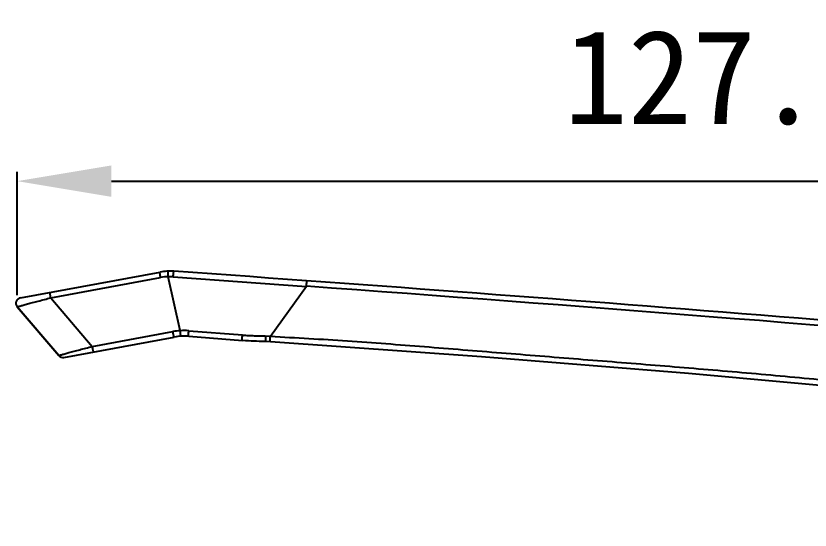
# Model space of a CAD drawing. Header units: millimetres. Extents: x 3553 to 4035, y 25961 to 26175.
# Drawn here: x 3556.5 to 3628.2, y 26116.7 to 26163.2 of the extents above; entities that cross this region are included whole.
import ezdxf

# ---------------------------------------------------------------- set-up
doc = ezdxf.new("R2010")
doc.units = ezdxf.units.MM
doc.styles.get("Standard").update_dxf_attribs({"font": ''})
doc.styles.get('Standard').set_extended_font_data('SimSun')
doc.dimstyles.new('副本 ISO-25-2bei', dxfattribs={"dimscale": 1.7, "dimtxt": 5, "dimasz": 5, "dimexe": 0.5, "dimexo": 0.625, "dimgap": 2, "dimtad": 1, "dimlfac": 0.0393, "dimdsep": 46, "dimtxsty": 'Standard', "dimcen": 2.5, "dimclrd": 1, "dimclre": 1, "dimclrt": 3, "dimadec": 0, "dimazin": 0, "dimtfac": 1, "dimtmove": 0, "dimatfit": 3, "dimfxl": 0, "dimarcsym": 0})

# ---------------------------------------------------------------- blocks, each defined once
blk = doc.blocks.new('*D15')
at = {"color": 1, "lineweight": -2, "transparency": 16777216}
for p, q in [((3556.58, 26137.947), (3556.58, 26149.089)), ((3684.198, 26117.779), (3684.198, 26149.089)), ((3565.08, 26148.239), (3675.698, 26148.239))]:
    blk.add_line(p, q, dxfattribs=at)
at = {"color": 1, "transparency": 16777216}
for points in [[(3565.08, 26149.656), (3565.08, 26146.823), (3556.58, 26148.239)], [(3675.698, 26149.656), (3675.698, 26146.823), (3684.198, 26148.239)]]:
    blk.add_solid(points, dxfattribs=at)
at = {"layer": 'Defpoints', "color": 0, "transparency": 16777216}
for p in [(3684.198, 26148.239), (3556.58, 26136.885), (3684.198, 26116.716)]:
    blk.add_point(p, dxfattribs=at)
at = {"color": 3, "transparency": 16777216, "insert": (3620.389, 26157.589), "char_height": 8.5, "attachment_point": 5}
blk.add_mtext('127.6', dxfattribs=at)

msp = doc.modelspace()

# ---------------------------------------------------------------- linework, layer by layer
at = {"color": 7, "linetype": 'Continuous'}
for p, q in [((3556.871, 26137.7), (3569.475, 26140.024)), ((3559.615, 26137.704), (3569.531, 26139.532)), ((3571.307, 26134.733), (3570.218, 26139.605)), ((3570.662, 26139.598), (3582.689, 26138.737)), ((3579.437, 26134.226), (3582.689, 26138.74)), ((3559.615, 26137.704), (3563.36, 26133.31)), ((3556.581, 26136.884), (3560.326, 26132.49)), ((3560.326, 26132.49), (3556.581, 26136.884)), ((3563.36, 26133.31), (3570.635, 26134.651)), ((3572.064, 26134.227), (3576.909, 26133.841)), ((3572.069, 26134.722), (3576.915, 26134.342)), ((3579.042, 26134.253), (3579.436, 26134.222)), ((3560.797, 26132.323), (3570.761, 26134.16)), ((3579.048, 26133.749), (3579.048, 26133.749)), ((3579.443, 26133.727), (3579.048, 26133.749))]:
    msp.add_line(p, q, dxfattribs=at)
for points in [[(3578.424, 26133.764), (3578.198, 26133.77), (3577.963, 26133.779), (3577.718, 26133.789), (3577.464, 26133.803), (3577.202, 26133.819), (3576.909, 26133.841)], [(3579.048, 26133.749), (3579.021, 26133.751), (3578.822, 26133.757), (3578.424, 26133.764)], [(3634.996, 26129.231), (3617.19, 26130.873), (3598.505, 26132.38), (3579.443, 26133.727)]]:
    msp.add_lwpolyline(points, dxfattribs=at)
for centre, radius, start, end in [((3570.382, 26135.107), 5, 85.99282, 100.44622), ((3176.476, 20512.116), 5641.77, 84.879011, 85.992817), ((3570.348, 26135.1), 4.507, 91.64978, 100.43972), ((3570.347, 26135.104), 4.503, 85.99452, 91.64158), ((3177.559, 20526.662), 5626.682, 85.128127, 85.871034), ((3556.961, 26137.208), 0.5, 100.45387, 220.44239), ((3571.633, 26129.237), 5.505, 93.39962, 100.44288), ((3571.667, 26129.242), 5, 85.44622, 100.44622), ((3571.633, 26129.236), 5.506, 85.45083, 93.39167), ((3560.707, 26132.814), 0.5, 220.44234, 280.43845)]:
    msp.add_arc(centre, radius, start, end, dxfattribs=at)
for points, knots in [([(3569.531, 26139.532), (3569.52, 26139.594), (3569.504, 26139.684), (3569.487, 26139.8), (3569.478, 26139.873), (3569.472, 26139.933), (3569.469, 26139.98), (3569.469, 26140.005), (3569.471, 26140.023), (3569.475, 26140.024)], [0, 0, 0, 0, 0.380897, 0.552716, 0.703151, 0.826713, 0.919043, 0.976751, 1, 1, 1, 1]), ([(3570.218, 26139.605), (3570.216, 26139.668), (3570.215, 26139.761), (3570.216, 26139.878), (3570.218, 26139.954), (3570.221, 26140.014), (3570.225, 26140.062), (3570.23, 26140.087), (3570.234, 26140.104), (3570.238, 26140.105)], [0, 0, 0, 0, 0.380051, 0.551851, 0.70242, 0.82619, 0.918735, 0.976616, 1, 1, 1, 1]), ([(3570.661, 26139.596), (3570.666, 26139.659), (3570.674, 26139.752), (3570.686, 26139.87), (3570.695, 26139.945), (3570.705, 26140.005), (3570.714, 26140.053), (3570.721, 26140.077), (3570.727, 26140.095), (3570.731, 26140.094)], [0, 0, 0, 0, 0.379565, 0.55138, 0.702056, 0.825971, 0.918654, 0.97662, 1, 1, 1, 1]), ([(3582.689, 26138.74), (3582.694, 26138.804), (3582.702, 26138.897), (3582.715, 26139.014), (3582.724, 26139.089), (3582.734, 26139.15), (3582.743, 26139.197), (3582.75, 26139.222), (3582.756, 26139.239), (3582.76, 26139.239)], [0, 0, 0, 0, 0.379558, 0.551374, 0.702053, 0.825972, 0.918656, 0.976622, 1, 1, 1, 1]), ([(3559.615, 26137.704), (3559.604, 26137.766), (3559.588, 26137.856), (3559.571, 26137.971), (3559.562, 26138.045), (3559.556, 26138.105), (3559.553, 26138.152), (3559.553, 26138.177), (3559.555, 26138.195), (3559.559, 26138.195)], [0, 0, 0, 0, 0.380897, 0.552716, 0.703151, 0.826713, 0.919043, 0.976751, 1, 1, 1, 1]), ([(3556.581, 26136.884), (3556.58, 26136.885), (3556.589, 26136.887), (3556.596, 26136.891), (3556.618, 26136.897), (3556.644, 26136.905), (3556.68, 26136.915), (3556.722, 26136.927), (3556.772, 26136.941), (3556.853, 26136.964), (3556.97, 26136.996), (3557.129, 26137.04), (3557.312, 26137.09), (3557.515, 26137.145), (3557.736, 26137.204), (3558.062, 26137.292), (3558.498, 26137.408), (3559.046, 26137.554), (3559.423, 26137.653), (3559.615, 26137.704)], [0, 0, 0, 0, 0.001232, 0.005088, 0.011561, 0.020625, 0.032244, 0.046354, 0.062881, 0.081751, 0.126207, 0.179006, 0.23939, 0.306586, 0.379813, 0.458304, 0.628118, 0.810491, 1, 1, 1, 1]), ([(3570.761, 26134.16), (3570.76, 26134.159), (3570.756, 26134.162), (3570.749, 26134.174), (3570.738, 26134.201), (3570.725, 26134.245), (3570.709, 26134.306), (3570.691, 26134.38), (3570.665, 26134.496), (3570.647, 26134.588), (3570.635, 26134.651)], [0, 0, 0, 0, 0.008181, 0.023973, 0.081972, 0.174743, 0.298746, 0.449458, 0.621193, 1, 1, 1, 1]), ([(3571.371, 26134.234), (3571.367, 26134.233), (3571.361, 26134.251), (3571.354, 26134.275), (3571.346, 26134.323), (3571.337, 26134.383), (3571.328, 26134.458), (3571.317, 26134.576), (3571.311, 26134.669), (3571.307, 26134.733)], [0, 0, 0, 0, 0.023384, 0.081342, 0.17401, 0.297909, 0.448573, 0.620385, 1, 1, 1, 1]), ([(3572.064, 26134.227), (3572.061, 26134.227), (3572.057, 26134.245), (3572.053, 26134.27), (3572.051, 26134.318), (3572.051, 26134.378), (3572.053, 26134.453), (3572.058, 26134.57), (3572.064, 26134.662), (3572.069, 26134.725)], [0, 0, 0, 0, 0.023359, 0.081187, 0.173662, 0.29736, 0.44788, 0.619681, 1, 1, 1, 1]), ([(3576.909, 26133.841), (3576.906, 26133.841), (3576.902, 26133.859), (3576.898, 26133.884), (3576.896, 26133.932), (3576.896, 26133.992), (3576.898, 26134.067), (3576.903, 26134.184), (3576.909, 26134.276), (3576.914, 26134.339)], [0, 0, 0, 0, 0.023359, 0.081187, 0.173662, 0.29736, 0.44788, 0.619681, 1, 1, 1, 1]), ([(3576.914, 26134.339), (3577.091, 26134.325), (3577.445, 26134.301), (3577.977, 26134.275), (3578.421, 26134.263), (3578.776, 26134.257), (3578.953, 26134.254), (3579.042, 26134.249)], [0, 0, 0, 0, 0.250002, 0.500003, 0.750003, 0.875004, 1, 1, 1, 1]), ([(3579.048, 26133.75), (3579.044, 26133.75), (3579.04, 26133.768), (3579.036, 26133.793), (3579.033, 26133.841), (3579.031, 26133.901), (3579.032, 26133.976), (3579.034, 26134.093), (3579.038, 26134.185), (3579.042, 26134.249)], [0, 0, 0, 0, 0.023619, 0.081788, 0.174409, 0.298145, 0.448624, 0.620362, 1, 1, 1, 1]), ([(3579.443, 26133.727), (3579.439, 26133.727), (3579.435, 26133.745), (3579.431, 26133.77), (3579.428, 26133.818), (3579.426, 26133.878), (3579.427, 26133.953), (3579.429, 26134.07), (3579.433, 26134.163), (3579.437, 26134.226)], [0, 0, 0, 0, 0.023346, 0.081314, 0.173813, 0.29753, 0.448077, 0.619965, 1, 1, 1, 1]), ([(3579.437, 26134.226), (3580.596, 26134.16), (3582.916, 26134.029), (3586.395, 26133.821), (3589.871, 26133.568), (3594.503, 26133.202), (3600.293, 26132.734), (3607.241, 26132.178), (3613.031, 26131.714), (3617.662, 26131.335), (3621.134, 26131.041), (3624.606, 26130.736), (3628.077, 26130.419), (3631.546, 26130.085), (3633.857, 26129.848), (3635.013, 26129.728)], [0, 0, 0, 0, 0.0625, 0.124999, 0.187499, 0.249999, 0.374999, 0.499999, 0.624999, 0.687499, 0.749999, 0.812499, 0.874999, 0.9375, 1, 1, 1, 1]), ([(3560.326, 26132.49), (3560.325, 26132.491), (3560.335, 26132.493), (3560.342, 26132.497), (3560.364, 26132.503), (3560.39, 26132.511), (3560.425, 26132.521), (3560.468, 26132.534), (3560.518, 26132.548), (3560.598, 26132.57), (3560.716, 26132.603), (3560.875, 26132.646), (3561.057, 26132.696), (3561.26, 26132.751), (3561.482, 26132.811), (3561.807, 26132.898), (3562.243, 26133.014), (3562.792, 26133.16), (3563.168, 26133.259), (3563.36, 26133.31)], [0, 0, 0, 0, 0.001233, 0.005088, 0.011561, 0.020624, 0.032243, 0.046352, 0.062879, 0.081749, 0.126205, 0.179003, 0.239387, 0.306582, 0.379809, 0.458301, 0.628115, 0.81049, 1, 1, 1, 1]), ([(3563.486, 26132.818), (3563.485, 26132.818), (3563.481, 26132.821), (3563.474, 26132.833), (3563.463, 26132.86), (3563.45, 26132.904), (3563.434, 26132.964), (3563.416, 26133.038), (3563.39, 26133.155), (3563.372, 26133.247), (3563.36, 26133.31)], [0, 0, 0, 0, 0.008181, 0.023973, 0.081972, 0.174743, 0.298746, 0.449458, 0.621193, 1, 1, 1, 1])]:
    msp.add_open_spline(points, degree=3, knots=knots, dxfattribs=at)

# ---------------------------------------------------------------- dimensions: what is measured, and where the dimension line sits
dim = msp.add_linear_dim(base=(3684.198, 26148.239), p1=(3556.58, 26136.885), p2=(3684.198, 26116.716), dimstyle='副本 ISO-25-2bei', override={"dimgap": 3, "dimdec": 1, "dimlfac": 1})
dim.commit()
dim.dimension.update_dxf_attribs({"geometry": '*D15', "text_midpoint": (3620.389, 26157.589)})

doc.saveas('drawing.dxf')
